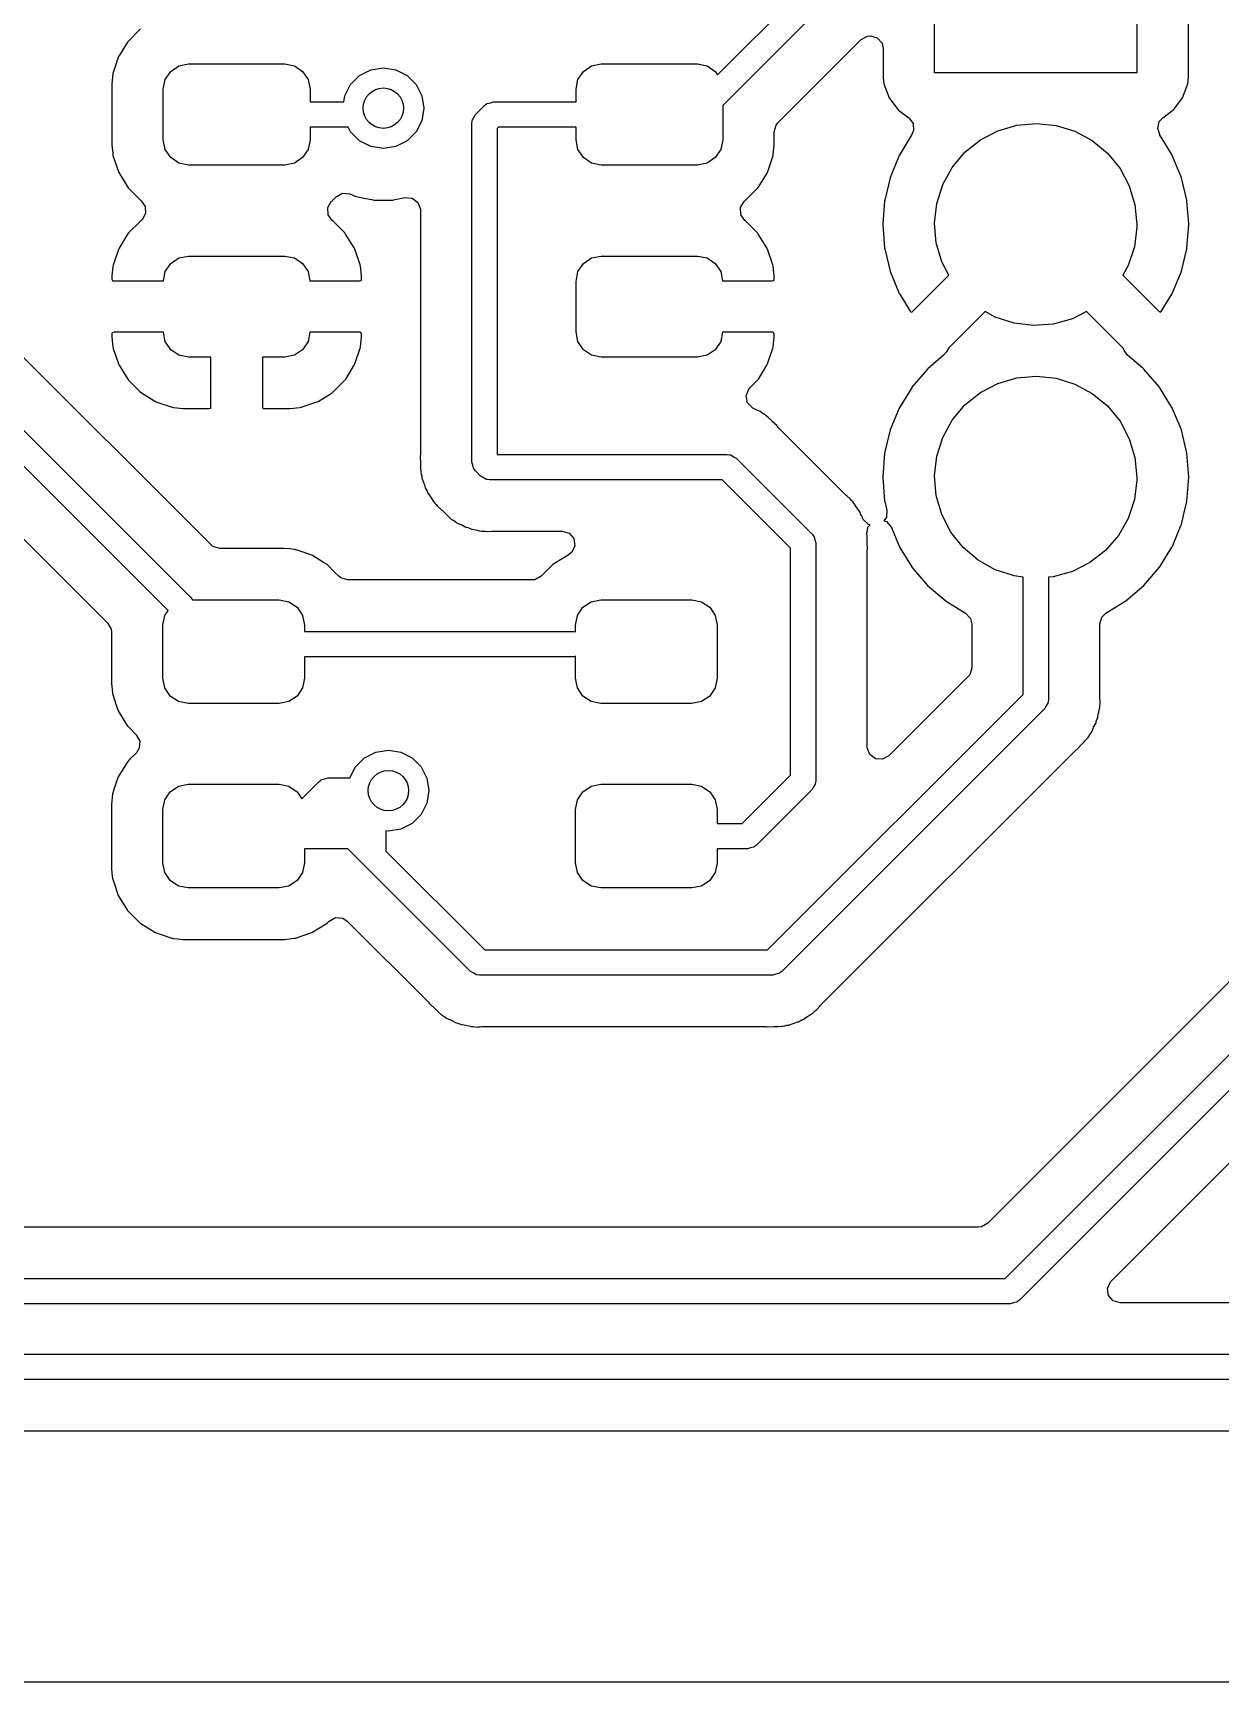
# Model space of a CAD drawing. Extents: x 4.5 to 7.15, y -3.77 to -2.75.
# Drawn here: x 5.929 to 6.391, y -3.774 to -3.132 of the extents above; entities that cross this region are included whole.
import ezdxf

# ---------------------------------------------------------------- set-up
doc = ezdxf.new("R2010")
doc.units = 0
doc.header["$MEASUREMENT"] = 0
doc.layers.add('BLACK', color=7, linetype='CONTINUOUS')

msp = doc.modelspace()

# ---------------------------------------------------------------- linework, layer by layer
at = {"layer": 'BLACK', "linetype": 'CONTINUOUS'}
for p, q in [((6.35827, -3.0689), (6.35827, -3.14764)), ((6.37829, -3.14953), (6.37829, -3.067)), ((6.19504, -3.14839), (6.23713, -3.1063)), ((6.24416, -3.11319), (6.19705, -3.16031)), ((6.27953, -3.14764), (6.27953, -3.11319)), ((5.9705, -3.13047), (5.96558, -3.1354)), ((6.251, -3.13466), (6.25346, -3.13332)), ((6.25346, -3.13332), (6.25451, -3.13321)), ((6.25451, -3.13321), (6.25455, -3.13321)), ((6.25455, -3.13321), (6.25723, -3.134)), ((5.96543, -3.13565), (5.96225, -3.14081)), ((5.96558, -3.1354), (5.96543, -3.13565)), ((5.96543, -3.13565), (5.96543, -3.13565)), ((6.21852, -3.16715), (6.251, -3.13466)), ((6.25723, -3.134), (6.25906, -3.13611)), ((6.25906, -3.13611), (6.25951, -3.13817)), ((6.25951, -3.13817), (6.25951, -3.14953)), ((5.9614, -3.1429), (5.95986, -3.14755)), ((5.96192, -3.14133), (5.9614, -3.1429)), ((5.96225, -3.14081), (5.96192, -3.14133)), ((5.98221, -3.14708), (5.98541, -3.14494)), ((5.98541, -3.14494), (5.98917, -3.14419)), ((5.98917, -3.14419), (6.02657, -3.14419)), ((6.02657, -3.14419), (6.03034, -3.14494)), ((6.03034, -3.14494), (6.03353, -3.14708)), ((6.0557, -3.14868), (6.06009, -3.14644)), ((6.06009, -3.14644), (6.06496, -3.14567)), ((6.06496, -3.14567), (6.06983, -3.14644)), ((6.06983, -3.14644), (6.07422, -3.14868)), ((6.14284, -3.14708), (6.14604, -3.14494)), ((6.14604, -3.14494), (6.1498, -3.14419)), ((6.1498, -3.14419), (6.1872, -3.14419)), ((6.1872, -3.14419), (6.19097, -3.14494)), ((6.19097, -3.14494), (6.19416, -3.14708)), ((5.95973, -3.14794), (5.95931, -3.15205)), ((5.95931, -3.15205), (5.95931, -3.1757)), ((5.95986, -3.14755), (5.95973, -3.14794)), ((5.97933, -3.15404), (5.98008, -3.15027)), ((5.98008, -3.15027), (5.98221, -3.14708)), ((6.03353, -3.14708), (6.03567, -3.15027)), ((6.03567, -3.15027), (6.03642, -3.15404)), ((6.04998, -3.15655), (6.05222, -3.15216)), ((6.05222, -3.15216), (6.0557, -3.14868)), ((6.07422, -3.14868), (6.0777, -3.15216)), ((6.0777, -3.15216), (6.07994, -3.15655)), ((6.13996, -3.15404), (6.14071, -3.15027)), ((6.14071, -3.15027), (6.14284, -3.14708)), ((6.19416, -3.14708), (6.19504, -3.14839)), ((6.25951, -3.14953), (6.25977, -3.15198)), ((6.25977, -3.15198), (6.26179, -3.15735)), ((6.35827, -3.14764), (6.27953, -3.14764)), ((6.37601, -3.15735), (6.37802, -3.15198)), ((6.37802, -3.15198), (6.37829, -3.14953)), ((5.97933, -3.17372), (5.97933, -3.15404)), ((6.03642, -3.15404), (6.03642, -3.15896)), ((6.03642, -3.15896), (6.0496, -3.15896)), ((6.0496, -3.15896), (6.04998, -3.15655)), ((6.07994, -3.15655), (6.08071, -3.16142)), ((6.10543, -3.15955), (6.10661, -3.1593)), ((6.10661, -3.1593), (6.10778, -3.15896)), ((6.10778, -3.15896), (6.13996, -3.15896)), ((6.13996, -3.15896), (6.13996, -3.15404)), ((6.26179, -3.15735), (6.26523, -3.16194)), ((6.37257, -3.16194), (6.37601, -3.15735)), ((6.08071, -3.16142), (6.07994, -3.16628)), ((6.09961, -3.16593), (6.10027, -3.16491)), ((6.10027, -3.16491), (6.10085, -3.16384)), ((6.10085, -3.16384), (6.1043, -3.1604)), ((6.1043, -3.1604), (6.105, -3.15987)), ((6.105, -3.15987), (6.10512, -3.15974)), ((6.10512, -3.15974), (6.10522, -3.15971)), ((6.10522, -3.15971), (6.10543, -3.15955)), ((6.19705, -3.16031), (6.19705, -3.17372)), ((6.26523, -3.16194), (6.26551, -3.16215)), ((6.26551, -3.16215), (6.26551, -3.16215)), ((6.26551, -3.16215), (6.26947, -3.16512)), ((6.26947, -3.16512), (6.27114, -3.16736)), ((6.36698, -3.16666), (6.36833, -3.16512)), ((6.36833, -3.16512), (6.37229, -3.16215)), ((6.37229, -3.16215), (6.37257, -3.16194)), ((6.37229, -3.16215), (6.37229, -3.16215)), ((6.05127, -3.1688), (6.03642, -3.1688)), ((6.03642, -3.1688), (6.03642, -3.17372)), ((6.05222, -3.17067), (6.05127, -3.1688)), ((6.0557, -3.17416), (6.05222, -3.17067)), ((6.0777, -3.17067), (6.07422, -3.17416)), ((6.07994, -3.16628), (6.0777, -3.17067)), ((6.09941, -3.16732), (6.09954, -3.16646)), ((6.09941, -3.29921), (6.09941, -3.16732)), ((6.09952, -3.16627), (6.09958, -3.16618)), ((6.09954, -3.16646), (6.09952, -3.16627)), ((6.09958, -3.16618), (6.09961, -3.16593)), ((6.10981, -3.1688), (6.10925, -3.16936)), ((6.10925, -3.16936), (6.10925, -3.29626)), ((6.13996, -3.1688), (6.10981, -3.1688)), ((6.13996, -3.17372), (6.13996, -3.1688)), ((6.21707, -3.17065), (6.21785, -3.16797)), ((6.21707, -3.1757), (6.21707, -3.17065)), ((6.21785, -3.16797), (6.21852, -3.16715)), ((6.27072, -3.17169), (6.26594, -3.17949)), ((6.27134, -3.17015), (6.27066, -3.17165)), ((6.27066, -3.17165), (6.27072, -3.17169)), ((6.27114, -3.16736), (6.27134, -3.17015)), ((6.29734, -3.17375), (6.30415, -3.17019)), ((6.30415, -3.17019), (6.31152, -3.16802)), ((6.31152, -3.16802), (6.31917, -3.16732)), ((6.31917, -3.16732), (6.32681, -3.16813)), ((6.32681, -3.16813), (6.33415, -3.1704)), ((6.33415, -3.1704), (6.34091, -3.17405)), ((6.36635, -3.16938), (6.36698, -3.16666)), ((6.36716, -3.17164), (6.36635, -3.16938)), ((6.36708, -3.17169), (6.36716, -3.17164)), ((6.37186, -3.17949), (6.36708, -3.17169)), ((5.95931, -3.1757), (5.95932, -3.17583)), ((5.95932, -3.17583), (5.95932, -3.17583)), ((5.95932, -3.17583), (5.95964, -3.17883)), ((5.98008, -3.17749), (5.97933, -3.17372)), ((5.98221, -3.18068), (5.98008, -3.17749)), ((6.03567, -3.17749), (6.03353, -3.18068)), ((6.03642, -3.17372), (6.03567, -3.17749)), ((6.06009, -3.17639), (6.0557, -3.17416)), ((6.06496, -3.17717), (6.06009, -3.17639)), ((6.06983, -3.17639), (6.06496, -3.17717)), ((6.07422, -3.17416), (6.06983, -3.17639)), ((6.14071, -3.17749), (6.13996, -3.17372)), ((6.14284, -3.18068), (6.14071, -3.17749)), ((6.1963, -3.17749), (6.19416, -3.18068)), ((6.19705, -3.17372), (6.1963, -3.17749)), ((6.21668, -3.17949), (6.21705, -3.17583)), ((6.21705, -3.17583), (6.21707, -3.1757)), ((6.28641, -3.18445), (6.29135, -3.17856)), ((6.29135, -3.17856), (6.29734, -3.17375)), ((6.34091, -3.17405), (6.34683, -3.17895)), ((5.95964, -3.17883), (5.95974, -3.17987)), ((5.95974, -3.17987), (5.96195, -3.18647)), ((5.98541, -3.18281), (5.98221, -3.18068)), ((5.98917, -3.18356), (5.98541, -3.18281)), ((6.02657, -3.18356), (5.98917, -3.18356)), ((6.03034, -3.18281), (6.02657, -3.18356)), ((6.03353, -3.18068), (6.03034, -3.18281)), ((6.14604, -3.18281), (6.14284, -3.18068)), ((6.1498, -3.18356), (6.14604, -3.18281)), ((6.1872, -3.18356), (6.1498, -3.18356)), ((6.19097, -3.18281), (6.1872, -3.18356)), ((6.19416, -3.18068), (6.19097, -3.18281)), ((6.21445, -3.18643), (6.21665, -3.17982)), ((6.21665, -3.17982), (6.21668, -3.17949)), ((6.26576, -3.17984), (6.26233, -3.18811)), ((6.26594, -3.17949), (6.26576, -3.17984)), ((6.28271, -3.19118), (6.28641, -3.18445)), ((6.34683, -3.17895), (6.35169, -3.18491)), ((6.35169, -3.18491), (6.3553, -3.19169)), ((6.37203, -3.17984), (6.37186, -3.17949)), ((6.37546, -3.18811), (6.37203, -3.17984)), ((5.96195, -3.18647), (5.96561, -3.1924)), ((6.2108, -3.19235), (6.21212, -3.19022)), ((6.21212, -3.19022), (6.2143, -3.18667)), ((6.2143, -3.18667), (6.21445, -3.18643)), ((6.2143, -3.18667), (6.2143, -3.18667)), ((6.26221, -3.18848), (6.26012, -3.19719)), ((6.26233, -3.18811), (6.26221, -3.18848)), ((6.28039, -3.19851), (6.28271, -3.19118)), ((6.37558, -3.18848), (6.37546, -3.18811)), ((6.37767, -3.19719), (6.37558, -3.18848)), ((5.96561, -3.1924), (5.97054, -3.19732)), ((5.97054, -3.19732), (5.97072, -3.19743)), ((5.97072, -3.19743), (5.97232, -3.19968)), ((6.04331, -3.20011), (6.04471, -3.1977)), ((6.04471, -3.1977), (6.04502, -3.19743)), ((6.04502, -3.19743), (6.04525, -3.19728)), ((6.04525, -3.19728), (6.04663, -3.1959)), ((6.04663, -3.1959), (6.04908, -3.19456)), ((6.04908, -3.19456), (6.05187, -3.19475)), ((6.05187, -3.19475), (6.05216, -3.19487)), ((6.05216, -3.19487), (6.0526, -3.19507)), ((6.0526, -3.19507), (6.0534, -3.19542)), ((6.0534, -3.19542), (6.05385, -3.19562)), ((6.05385, -3.19562), (6.05752, -3.1964)), ((6.05752, -3.1964), (6.06095, -3.19713)), ((6.06095, -3.19713), (6.06095, -3.19713)), ((6.06095, -3.19713), (6.0612, -3.19719)), ((6.0612, -3.19719), (6.06872, -3.19719)), ((6.06872, -3.19719), (6.06897, -3.19713)), ((6.06897, -3.19713), (6.0734, -3.19619)), ((6.06897, -3.19713), (6.06897, -3.19713)), ((6.0734, -3.19619), (6.07618, -3.1964)), ((6.07618, -3.1964), (6.07841, -3.19809)), ((6.20393, -3.20011), (6.20534, -3.1977)), ((6.20534, -3.1977), (6.20565, -3.19743)), ((6.20565, -3.19743), (6.20588, -3.19728)), ((6.20588, -3.19728), (6.2108, -3.19235)), ((6.26006, -3.19757), (6.25936, -3.2065)), ((6.26012, -3.19719), (6.26006, -3.19757)), ((6.3553, -3.19169), (6.35752, -3.19905)), ((6.37773, -3.19757), (6.37767, -3.19719)), ((6.37844, -3.2065), (6.37773, -3.19757)), ((5.97244, -3.20247), (5.97104, -3.20489)), ((5.97232, -3.19968), (5.97244, -3.20247)), ((6.04343, -3.20291), (6.04331, -3.20011)), ((6.04505, -3.20519), (6.04343, -3.20291)), ((6.07841, -3.19809), (6.07938, -3.20071)), ((6.07938, -3.20071), (6.07939, -3.20104)), ((6.07939, -3.20104), (6.07939, -3.29611)), ((6.20406, -3.20291), (6.20393, -3.20011)), ((6.20568, -3.20519), (6.20406, -3.20291)), ((6.27953, -3.20614), (6.28039, -3.19851)), ((6.35752, -3.19905), (6.35827, -3.20669)), ((5.84556, -3.2075), (5.9899, -3.35184)), ((5.96544, -3.21046), (5.96209, -3.2159)), ((5.9658, -3.21001), (5.96544, -3.21046)), ((5.97031, -3.2055), (5.9658, -3.21001)), ((5.97071, -3.20518), (5.97031, -3.2055)), ((5.97104, -3.20489), (5.97071, -3.20518)), ((6.0454, -3.20546), (6.04505, -3.20519)), ((6.04992, -3.20997), (6.0454, -3.20546)), ((6.05027, -3.21042), (6.04992, -3.20997)), ((6.05363, -3.21585), (6.05027, -3.21042)), ((6.20603, -3.20546), (6.20568, -3.20519)), ((6.21055, -3.20997), (6.20603, -3.20546)), ((6.2109, -3.21042), (6.21055, -3.20997)), ((6.21426, -3.21585), (6.2109, -3.21042)), ((6.25936, -3.2065), (6.25936, -3.20689)), ((6.25936, -3.20689), (6.26006, -3.21581)), ((6.28017, -3.2138), (6.27953, -3.20614)), ((6.35825, -3.20779), (6.35729, -3.21542)), ((6.35827, -3.20669), (6.35825, -3.20779)), ((6.37773, -3.21581), (6.37844, -3.20689)), ((6.37844, -3.20689), (6.37844, -3.2065)), ((5.98116, -3.35702), (5.8385, -3.21435)), ((5.96185, -3.21641), (5.95984, -3.22249)), ((5.96209, -3.2159), (5.96185, -3.21641)), ((6.05387, -3.21637), (6.05363, -3.21585)), ((6.0559, -3.22244), (6.05387, -3.21637)), ((6.2145, -3.21637), (6.21426, -3.21585)), ((6.21653, -3.22244), (6.2145, -3.21637)), ((6.26006, -3.21581), (6.26012, -3.2162)), ((6.26012, -3.2162), (6.26221, -3.22491)), ((6.28229, -3.22119), (6.28017, -3.2138)), ((6.35729, -3.21542), (6.35486, -3.22271)), ((6.37558, -3.22491), (6.37767, -3.2162)), ((6.37767, -3.2162), (6.37773, -3.21581)), ((5.95972, -3.22302), (5.95934, -3.22673)), ((5.95984, -3.22249), (5.95972, -3.22302)), ((5.98008, -3.22507), (5.98221, -3.22188)), ((5.98221, -3.22188), (5.98541, -3.21975)), ((5.98541, -3.21975), (5.98917, -3.219)), ((5.98917, -3.219), (6.02657, -3.219)), ((6.02657, -3.219), (6.03034, -3.21975)), ((6.03034, -3.21975), (6.03353, -3.22188)), ((6.03353, -3.22188), (6.03567, -3.22507)), ((6.05601, -3.22296), (6.0559, -3.22244)), ((6.0564, -3.22673), (6.05601, -3.22296)), ((6.14071, -3.22507), (6.14284, -3.22188)), ((6.14284, -3.22188), (6.14604, -3.21975)), ((6.14604, -3.21975), (6.1498, -3.219)), ((6.1498, -3.219), (6.1872, -3.219)), ((6.1872, -3.219), (6.19097, -3.21975)), ((6.19097, -3.21975), (6.19416, -3.22188)), ((6.19416, -3.22188), (6.1963, -3.22507)), ((6.21664, -3.22296), (6.21653, -3.22244)), ((6.21703, -3.22673), (6.21664, -3.22296)), ((6.285, -3.22645), (6.28229, -3.22119)), ((6.35486, -3.22271), (6.35276, -3.22641)), ((5.95934, -3.22673), (5.95933, -3.22698)), ((5.95933, -3.22698), (5.95933, -3.22797)), ((5.95933, -3.22797), (5.95951, -3.22857)), ((5.95951, -3.22857), (5.95956, -3.22862)), ((5.95956, -3.22862), (5.95986, -3.22868)), ((5.95986, -3.22868), (5.97936, -3.22868)), ((5.97936, -3.22868), (5.98008, -3.22507)), ((6.03567, -3.22507), (6.03639, -3.22868)), ((6.03639, -3.22868), (6.0557, -3.22868)), ((6.0557, -3.22868), (6.0563, -3.2285)), ((6.0563, -3.2285), (6.05635, -3.22845)), ((6.05635, -3.22845), (6.05642, -3.22815)), ((6.05642, -3.22698), (6.0564, -3.22673)), ((6.05642, -3.22815), (6.05642, -3.22698)), ((6.13996, -3.22884), (6.14071, -3.22507)), ((6.13996, -3.24852), (6.13996, -3.22884)), ((6.1963, -3.22507), (6.19702, -3.22868)), ((6.19702, -3.22868), (6.21633, -3.22868)), ((6.21633, -3.22868), (6.21693, -3.2285)), ((6.21693, -3.2285), (6.21698, -3.22845)), ((6.21698, -3.22845), (6.21705, -3.22815)), ((6.21705, -3.22698), (6.21703, -3.22673)), ((6.21705, -3.22815), (6.21705, -3.22698)), ((6.26221, -3.22491), (6.26233, -3.22528)), ((6.26233, -3.22528), (6.26576, -3.23355)), ((6.27073, -3.24071), (6.285, -3.22645)), ((6.35276, -3.22641), (6.36694, -3.24059)), ((6.37203, -3.23355), (6.37546, -3.22528)), ((6.37546, -3.22528), (6.37558, -3.22491)), ((6.26576, -3.23355), (6.26594, -3.2339)), ((6.26594, -3.2339), (6.26998, -3.24049)), ((6.36773, -3.24063), (6.37186, -3.2339)), ((6.37186, -3.2339), (6.37203, -3.23355)), ((6.26998, -3.24049), (6.27039, -3.24086)), ((6.27039, -3.24086), (6.27073, -3.24071)), ((6.29918, -3.24056), (6.285, -3.25474)), ((6.30314, -3.24277), (6.29918, -3.24056)), ((6.31044, -3.24514), (6.30314, -3.24277)), ((6.33867, -3.2406), (6.33313, -3.2434)), ((6.35292, -3.25486), (6.33867, -3.2406)), ((6.36694, -3.24059), (6.36743, -3.24086)), ((6.36743, -3.24086), (6.36773, -3.24063)), ((5.9594, -3.24891), (5.95933, -3.24921)), ((5.95933, -3.24921), (5.95933, -3.25038)), ((5.95944, -3.24886), (5.9594, -3.24891)), ((5.96004, -3.24868), (5.95944, -3.24886)), ((5.97936, -3.24868), (5.96004, -3.24868)), ((5.98008, -3.25229), (5.97936, -3.24868)), ((6.03639, -3.24868), (6.03567, -3.25229)), ((6.05588, -3.24868), (6.03639, -3.24868)), ((6.05619, -3.24875), (6.05588, -3.24868)), ((6.05624, -3.24879), (6.05619, -3.24875)), ((6.05642, -3.24939), (6.05624, -3.24879)), ((6.14071, -3.25229), (6.13996, -3.24852)), ((6.19702, -3.24868), (6.1963, -3.25229)), ((6.21651, -3.24868), (6.19702, -3.24868)), ((6.21682, -3.24875), (6.21651, -3.24868)), ((6.21687, -3.24879), (6.21682, -3.24875)), ((6.21705, -3.24939), (6.21687, -3.24879)), ((6.31807, -3.24605), (6.31044, -3.24514)), ((6.32573, -3.24546), (6.31807, -3.24605)), ((6.33313, -3.2434), (6.32573, -3.24546)), ((5.99776, -3.33138), (5.91675, -3.25038)), ((5.95933, -3.25038), (5.95934, -3.25063)), ((5.95934, -3.25063), (5.95973, -3.2544)), ((5.95973, -3.2544), (5.95985, -3.25493)), ((5.95985, -3.25493), (5.96187, -3.261)), ((5.98221, -3.25548), (5.98008, -3.25229)), ((5.98541, -3.25762), (5.98221, -3.25548)), ((6.03353, -3.25548), (6.03034, -3.25762)), ((6.03567, -3.25229), (6.03353, -3.25548)), ((6.0539, -3.26095), (6.05591, -3.25487)), ((6.05591, -3.25487), (6.05602, -3.25435)), ((6.05602, -3.25435), (6.0564, -3.25063)), ((6.0564, -3.25063), (6.05642, -3.25038)), ((6.05642, -3.25038), (6.05642, -3.24939)), ((6.14284, -3.25548), (6.14071, -3.25229)), ((6.14604, -3.25762), (6.14284, -3.25548)), ((6.19416, -3.25548), (6.19097, -3.25762)), ((6.1963, -3.25229), (6.19416, -3.25548)), ((6.21453, -3.26095), (6.21654, -3.25487)), ((6.21654, -3.25487), (6.21665, -3.25435)), ((6.21665, -3.25435), (6.21703, -3.25063)), ((6.21703, -3.25063), (6.21705, -3.25038)), ((6.21705, -3.25038), (6.21705, -3.24939)), ((6.285, -3.25474), (6.28417, -3.25625)), ((6.35329, -3.25572), (6.35292, -3.25486)), ((5.96187, -3.261), (5.96212, -3.26151)), ((5.96212, -3.26151), (5.96547, -3.26694)), ((5.98917, -3.25837), (5.98541, -3.25762)), ((5.99787, -3.25837), (5.98917, -3.25837)), ((5.99787, -3.27783), (5.99787, -3.25837)), ((6.02657, -3.25837), (6.01787, -3.25837)), ((6.01787, -3.25837), (6.01787, -3.27765)), ((6.03034, -3.25762), (6.02657, -3.25837)), ((6.05031, -3.2669), (6.05365, -3.26147)), ((6.05365, -3.26147), (6.0539, -3.26095)), ((6.1498, -3.25837), (6.14604, -3.25762)), ((6.1872, -3.25837), (6.1498, -3.25837)), ((6.19097, -3.25762), (6.1872, -3.25837)), ((6.21094, -3.2669), (6.21428, -3.26147)), ((6.21428, -3.26147), (6.21453, -3.26095)), ((6.28304, -3.25764), (6.27692, -3.26287)), ((6.28417, -3.25625), (6.28304, -3.25764)), ((6.35462, -3.25753), (6.35329, -3.25572)), ((6.36063, -3.26266), (6.35462, -3.25753)), ((5.96547, -3.26694), (5.96583, -3.26739)), ((5.96583, -3.26739), (5.97035, -3.2719)), ((6.04544, -3.27187), (6.04995, -3.26735)), ((6.04995, -3.26735), (6.05031, -3.2669)), ((6.20761, -3.27032), (6.21058, -3.26735)), ((6.21058, -3.26735), (6.21094, -3.2669)), ((6.27677, -3.26299), (6.2707, -3.2701)), ((6.27692, -3.26287), (6.27677, -3.26299)), ((6.30415, -3.26861), (6.31152, -3.26645)), ((6.31152, -3.26645), (6.31917, -3.26575)), ((6.31917, -3.26575), (6.32681, -3.26655)), ((6.32681, -3.26655), (6.33415, -3.26882)), ((6.36102, -3.26299), (6.36063, -3.26266)), ((6.36709, -3.2701), (6.36102, -3.26299)), ((5.97035, -3.2719), (5.9708, -3.27225)), ((5.9708, -3.27225), (5.97623, -3.2756)), ((6.03957, -3.27558), (6.04499, -3.27222)), ((6.04499, -3.27222), (6.04544, -3.27187)), ((6.20618, -3.27346), (6.20716, -3.27084)), ((6.20676, -3.27619), (6.20618, -3.27346)), ((6.20716, -3.27084), (6.20761, -3.27032)), ((6.2706, -3.27027), (6.26592, -3.27791)), ((6.2707, -3.2701), (6.2706, -3.27027)), ((6.2706, -3.27027), (6.2706, -3.27027)), ((6.29135, -3.27699), (6.29734, -3.27217)), ((6.29734, -3.27217), (6.30415, -3.26861)), ((6.33415, -3.26882), (6.34091, -3.27248)), ((6.34091, -3.27248), (6.34683, -3.27738)), ((6.3672, -3.27027), (6.36709, -3.2701)), ((6.37188, -3.27791), (6.3672, -3.27027)), ((6.3672, -3.27027), (6.3672, -3.27027)), ((5.97623, -3.2756), (5.97675, -3.27584)), ((5.97675, -3.27584), (5.98282, -3.27786)), ((5.98282, -3.27786), (5.98335, -3.27797)), ((5.98335, -3.27797), (5.98706, -3.27835)), ((5.98706, -3.27835), (5.98732, -3.27837)), ((5.98732, -3.27837), (5.99716, -3.27837)), ((5.99716, -3.27837), (5.99776, -3.27819)), ((5.99776, -3.27819), (5.99781, -3.27814)), ((5.99781, -3.27814), (5.99787, -3.27783)), ((6.01787, -3.27765), (6.01805, -3.27825)), ((6.01805, -3.27825), (6.0181, -3.2783)), ((6.0181, -3.2783), (6.01841, -3.27837)), ((6.01841, -3.27837), (6.02843, -3.27837)), ((6.02843, -3.27837), (6.02869, -3.27835)), ((6.02869, -3.27835), (6.03245, -3.27796)), ((6.03245, -3.27796), (6.03298, -3.27785)), ((6.03298, -3.27785), (6.03905, -3.27582)), ((6.03905, -3.27582), (6.03957, -3.27558)), ((6.20874, -3.27817), (6.20676, -3.27619)), ((6.2096, -3.27865), (6.20874, -3.27817)), ((6.21002, -3.27885), (6.2096, -3.27865)), ((6.21133, -3.27942), (6.21002, -3.27885)), ((6.21162, -3.27954), (6.21133, -3.27942)), ((6.21133, -3.27942), (6.21133, -3.27942)), ((6.21223, -3.28002), (6.21162, -3.27954)), ((6.21225, -3.28003), (6.21223, -3.28002)), ((6.2129, -3.28046), (6.21225, -3.28003)), ((6.21332, -3.28069), (6.2129, -3.28046)), ((6.2136, -3.28084), (6.21332, -3.28069)), ((6.21332, -3.28069), (6.21332, -3.28069)), ((6.21382, -3.28106), (6.2136, -3.28084)), ((6.21486, -3.28203), (6.21382, -3.28106)), ((6.26574, -3.27825), (6.26288, -3.28516)), ((6.26582, -3.27807), (6.26574, -3.27825)), ((6.26574, -3.27825), (6.26574, -3.27825)), ((6.26592, -3.27791), (6.26582, -3.27807)), ((6.28641, -3.28288), (6.29135, -3.27699)), ((6.34683, -3.27738), (6.35169, -3.28333)), ((6.37198, -3.27807), (6.37188, -3.27791)), ((6.37205, -3.27825), (6.37198, -3.27807)), ((6.37491, -3.28516), (6.37205, -3.27825)), ((6.37205, -3.27825), (6.37205, -3.27825)), ((6.21522, -3.28234), (6.21486, -3.28203)), ((6.21535, -3.28244), (6.21522, -3.28234)), ((6.21612, -3.28321), (6.21535, -3.28244)), ((6.21623, -3.28332), (6.21612, -3.28321)), ((6.21819, -3.28516), (6.21623, -3.28332)), ((6.21835, -3.28541), (6.21819, -3.28516)), ((6.21865, -3.28574), (6.21835, -3.28541)), ((6.24499, -3.31208), (6.21865, -3.28574)), ((6.26224, -3.28671), (6.26006, -3.2958)), ((6.26288, -3.28516), (6.26224, -3.28671)), ((6.28271, -3.28961), (6.28641, -3.28288)), ((6.35169, -3.28333), (6.3553, -3.29012)), ((6.37556, -3.28671), (6.37491, -3.28516)), ((6.37774, -3.2958), (6.37556, -3.28671)), ((6.28039, -3.29693), (6.28271, -3.28961)), ((6.3553, -3.29012), (6.35752, -3.29747)), ((6.07937, -3.29655), (6.0793, -3.29685)), ((6.0793, -3.29685), (6.07931, -3.29716)), ((6.07931, -3.29716), (6.07931, -3.29716)), ((6.07931, -3.29716), (6.07939, -3.29953)), ((6.07939, -3.29611), (6.07937, -3.29655)), ((6.07939, -3.29953), (6.07939, -3.29968)), ((6.07939, -3.29968), (6.07939, -3.30078)), ((6.09975, -3.30038), (6.09941, -3.29921)), ((6.10001, -3.30156), (6.09975, -3.30038)), ((6.10925, -3.29626), (6.19882, -3.29626)), ((6.19882, -3.29626), (6.19969, -3.29639)), ((6.19969, -3.29639), (6.19987, -3.29637)), ((6.19987, -3.29637), (6.19996, -3.29643)), ((6.19996, -3.29643), (6.20022, -3.29646)), ((6.20022, -3.29646), (6.20123, -3.29712)), ((6.20123, -3.29712), (6.2023, -3.2977)), ((6.2023, -3.2977), (6.23183, -3.32723)), ((6.26006, -3.2958), (6.25932, -3.30512)), ((6.27953, -3.30457), (6.28039, -3.29693)), ((6.35752, -3.29747), (6.35827, -3.30512)), ((6.37847, -3.30512), (6.37774, -3.2958)), ((6.07939, -3.30078), (6.07941, -3.30094)), ((6.07941, -3.30094), (6.07941, -3.30094)), ((6.07941, -3.30094), (6.07941, -3.30094)), ((6.07941, -3.30094), (6.07945, -3.30141)), ((6.07945, -3.30141), (6.0795, -3.30315)), ((6.0795, -3.30315), (6.07964, -3.30362)), ((6.07964, -3.30362), (6.07972, -3.30391)), ((6.07972, -3.30391), (6.07988, -3.30467)), ((6.07988, -3.30467), (6.07998, -3.30546)), ((6.07998, -3.30546), (6.0801, -3.30575)), ((6.0801, -3.30575), (6.0801, -3.30575)), ((6.0801, -3.30575), (6.08062, -3.30708)), ((6.10016, -3.30176), (6.10001, -3.30156)), ((6.10019, -3.30187), (6.10016, -3.30176)), ((6.10033, -3.30199), (6.10019, -3.30187)), ((6.10085, -3.30269), (6.10033, -3.30199)), ((6.10282, -3.30466), (6.10085, -3.30269)), ((6.10388, -3.30524), (6.10282, -3.30466)), ((6.1049, -3.3059), (6.10388, -3.30524)), ((6.10515, -3.30594), (6.1049, -3.3059)), ((6.10525, -3.30599), (6.10515, -3.30594)), ((6.10543, -3.30598), (6.10525, -3.30599)), ((6.1063, -3.3061), (6.10543, -3.30598)), ((6.19678, -3.3061), (6.1063, -3.3061)), ((6.22343, -3.33275), (6.19678, -3.3061)), ((6.25932, -3.30512), (6.26006, -3.31444)), ((6.28017, -3.31223), (6.27953, -3.30457)), ((6.35825, -3.30622), (6.35729, -3.31384)), ((6.35827, -3.30512), (6.35825, -3.30622)), ((6.37774, -3.31444), (6.37847, -3.30512)), ((6.08062, -3.30708), (6.08077, -3.30753)), ((6.08077, -3.30753), (6.08083, -3.30772)), ((6.08083, -3.30772), (6.08126, -3.3092)), ((6.08126, -3.3092), (6.08142, -3.30947)), ((6.08142, -3.30947), (6.08142, -3.30947)), ((6.08142, -3.30947), (6.08167, -3.30988)), ((6.08167, -3.30988), (6.08201, -3.31058)), ((6.08201, -3.31058), (6.0823, -3.31132)), ((6.0823, -3.31132), (6.08248, -3.31158)), ((6.08248, -3.31158), (6.08248, -3.31158)), ((6.08248, -3.31158), (6.08332, -3.31273)), ((6.08332, -3.31273), (6.08358, -3.31312)), ((6.08358, -3.31312), (6.08447, -3.31462)), ((6.24533, -3.31239), (6.24499, -3.31208)), ((6.24667, -3.3135), (6.24533, -3.31239)), ((6.28229, -3.31961), (6.28017, -3.31223)), ((6.08447, -3.31462), (6.08503, -3.31518)), ((6.08503, -3.31518), (6.08554, -3.31578)), ((6.08554, -3.31578), (6.08601, -3.31642)), ((6.08601, -3.31642), (6.08625, -3.31662)), ((6.08625, -3.31662), (6.08625, -3.31662)), ((6.08625, -3.31662), (6.08668, -3.31698)), ((6.08668, -3.31698), (6.08692, -3.31722)), ((6.08692, -3.31722), (6.08693, -3.31721)), ((6.08693, -3.31721), (6.08888, -3.31904)), ((6.08888, -3.31904), (6.089, -3.31915)), ((6.089, -3.31915), (6.08977, -3.31993)), ((6.24714, -3.31414), (6.24667, -3.3135)), ((6.24765, -3.31474), (6.24714, -3.31414)), ((6.24821, -3.3153), (6.24765, -3.31474)), ((6.24837, -3.31557), (6.24821, -3.3153)), ((6.2491, -3.3168), (6.24837, -3.31557)), ((6.24935, -3.31719), (6.2491, -3.3168)), ((6.24937, -3.31722), (6.24935, -3.31719)), ((6.25038, -3.3186), (6.24937, -3.31722)), ((6.25049, -3.31889), (6.25038, -3.3186)), ((6.25067, -3.31934), (6.25049, -3.31889)), ((6.25049, -3.31889), (6.25049, -3.31889)), ((6.25101, -3.32004), (6.25067, -3.31934)), ((6.26006, -3.31444), (6.2601, -3.31463)), ((6.2601, -3.31463), (6.2601, -3.31463)), ((6.2601, -3.31463), (6.2609, -3.31793)), ((6.2609, -3.31793), (6.26076, -3.32072)), ((6.2858, -3.32645), (6.28229, -3.31961)), ((6.35729, -3.31384), (6.35486, -3.32113)), ((6.37556, -3.32353), (6.37667, -3.31889)), ((6.37667, -3.31889), (6.37769, -3.31463)), ((6.37769, -3.31463), (6.37774, -3.31444)), ((6.37769, -3.31463), (6.37769, -3.31463)), ((5.91932, -3.32349), (5.95766, -3.36183)), ((6.08977, -3.31993), (6.0899, -3.32002)), ((6.0899, -3.32002), (6.0899, -3.32002)), ((6.0899, -3.32002), (6.0899, -3.32002)), ((6.0899, -3.32002), (6.09025, -3.32033)), ((6.09025, -3.32033), (6.09152, -3.32152)), ((6.09152, -3.32152), (6.0918, -3.32167)), ((6.0918, -3.32167), (6.0918, -3.32167)), ((6.0918, -3.32167), (6.09222, -3.3219)), ((6.09222, -3.3219), (6.09287, -3.32233)), ((6.09287, -3.32233), (6.09326, -3.32263)), ((6.09326, -3.32263), (6.09326, -3.32263)), ((6.09326, -3.32263), (6.0935, -3.32282)), ((6.0935, -3.32282), (6.0951, -3.32351)), ((6.0951, -3.32351), (6.09552, -3.32372)), ((6.09552, -3.32372), (6.09704, -3.32455)), ((6.09704, -3.32455), (6.09735, -3.32463)), ((6.09735, -3.32463), (6.09735, -3.32463)), ((6.09735, -3.32463), (6.09782, -3.32475)), ((6.09782, -3.32475), (6.09855, -3.32501)), ((6.09855, -3.32501), (6.09929, -3.32532)), ((6.09929, -3.32532), (6.09959, -3.32537)), ((6.09959, -3.32537), (6.09959, -3.32537)), ((6.09959, -3.32537), (6.101, -3.32559)), ((6.101, -3.32559), (6.10146, -3.32569)), ((6.10146, -3.32569), (6.10245, -3.32594)), ((6.10245, -3.32594), (6.10315, -3.32612)), ((6.10315, -3.32612), (6.10395, -3.32612)), ((6.10395, -3.32612), (6.10472, -3.32618)), ((6.10472, -3.32618), (6.10551, -3.32631)), ((6.10551, -3.32631), (6.10582, -3.32628)), ((6.10582, -3.32628), (6.10724, -3.32614)), ((6.10724, -3.32614), (6.10771, -3.32612)), ((6.10771, -3.32612), (6.1346, -3.32612)), ((6.1346, -3.32612), (6.13729, -3.32691)), ((6.25126, -3.32046), (6.25101, -3.32004)), ((6.25142, -3.32072), (6.25126, -3.32046)), ((6.25126, -3.32046), (6.25126, -3.32046)), ((6.25151, -3.32102), (6.25142, -3.32072)), ((6.25152, -3.32106), (6.25151, -3.32102)), ((6.25177, -3.32156), (6.25152, -3.32106)), ((6.25379, -3.32349), (6.25177, -3.32156)), ((6.2533, -3.32677), (6.25358, -3.32456)), ((6.25358, -3.32456), (6.25438, -3.32361)), ((6.25438, -3.32361), (6.25379, -3.32349)), ((6.26076, -3.32072), (6.25979, -3.32207)), ((6.25979, -3.32207), (6.26074, -3.32234)), ((6.26074, -3.32234), (6.26271, -3.32465)), ((6.26271, -3.32465), (6.26574, -3.33197)), ((6.35486, -3.32113), (6.35107, -3.32781)), ((6.37206, -3.33197), (6.37548, -3.32371)), ((6.37548, -3.32371), (6.37556, -3.32353)), ((6.37548, -3.32371), (6.37548, -3.32371)), ((5.99858, -3.33205), (5.99776, -3.33138)), ((6.00126, -3.33283), (5.99858, -3.33205)), ((6.13729, -3.32691), (6.13912, -3.32902)), ((6.13951, -3.33179), (6.13835, -3.33433)), ((6.13912, -3.32902), (6.13951, -3.33179)), ((6.23183, -3.32723), (6.23235, -3.32793)), ((6.23235, -3.32793), (6.23249, -3.32805)), ((6.23249, -3.32805), (6.23252, -3.32816)), ((6.23252, -3.32816), (6.23267, -3.32836)), ((6.23267, -3.32836), (6.23293, -3.32955)), ((6.23293, -3.32955), (6.23327, -3.33071)), ((6.23327, -3.33071), (6.23327, -3.42323)), ((6.25318, -3.32678), (6.2533, -3.32677)), ((6.25323, -3.32845), (6.25318, -3.32678)), ((6.25318, -3.32678), (6.25318, -3.32678)), ((6.25323, -3.32852), (6.25323, -3.32845)), ((6.25327, -3.32898), (6.25323, -3.32852)), ((6.25329, -3.32914), (6.25327, -3.32898)), ((6.25329, -3.33024), (6.25329, -3.32914)), ((6.25329, -3.33039), (6.25329, -3.33024)), ((6.25337, -3.33307), (6.25329, -3.33039)), ((6.26574, -3.33197), (6.26582, -3.33216)), ((6.26582, -3.33216), (6.26592, -3.33233)), ((6.26592, -3.33233), (6.2706, -3.33997)), ((6.29058, -3.33247), (6.2858, -3.32645)), ((6.29643, -3.33745), (6.29058, -3.33247)), ((6.35107, -3.32781), (6.34605, -3.33363)), ((6.3672, -3.33997), (6.37188, -3.33233)), ((6.37188, -3.33233), (6.37198, -3.33216)), ((6.37198, -3.33216), (6.37206, -3.33197)), ((6.02639, -3.33283), (6.00126, -3.33283)), ((6.02854, -3.33305), (6.02639, -3.33283)), ((6.03024, -3.33323), (6.02854, -3.33305)), ((6.03051, -3.33326), (6.03024, -3.33323)), ((6.03024, -3.33323), (6.03024, -3.33323)), ((6.03076, -3.33334), (6.03051, -3.33326)), ((6.03218, -3.33381), (6.03076, -3.33334)), ((6.03076, -3.33334), (6.03076, -3.33334)), ((6.03712, -3.33545), (6.03218, -3.33381)), ((6.03736, -3.3356), (6.03712, -3.33545)), ((6.04171, -3.33828), (6.03736, -3.3356)), ((6.03736, -3.3356), (6.03736, -3.3356)), ((6.04304, -3.3391), (6.04171, -3.33828)), ((6.04613, -3.34219), (6.04304, -3.3391)), ((6.13685, -3.33547), (6.13093, -3.33913)), ((6.13835, -3.33433), (6.13685, -3.33547)), ((6.13685, -3.33547), (6.13685, -3.33547)), ((6.22343, -3.42119), (6.22343, -3.33275)), ((6.25329, -3.33381), (6.25331, -3.33337)), ((6.25329, -3.41009), (6.25329, -3.33381)), ((6.25331, -3.33337), (6.25337, -3.33307)), ((6.30314, -3.3412), (6.29643, -3.33745)), ((6.33999, -3.33836), (6.33313, -3.34182)), ((6.34605, -3.33363), (6.33999, -3.33836)), ((6.04764, -3.34369), (6.04613, -3.34219)), ((6.04846, -3.34435), (6.04764, -3.34369)), ((6.05114, -3.34514), (6.04846, -3.34435)), ((6.12288, -3.34514), (6.05114, -3.34514)), ((6.12394, -3.34502), (6.12288, -3.34514)), ((6.12639, -3.34368), (6.12394, -3.34502)), ((6.13073, -3.33934), (6.12639, -3.34368)), ((6.13093, -3.33913), (6.13073, -3.33934)), ((6.2706, -3.33997), (6.2706, -3.33997)), ((6.2706, -3.33997), (6.2707, -3.34013)), ((6.2707, -3.34013), (6.27677, -3.34724)), ((6.31044, -3.34357), (6.30314, -3.3412)), ((6.31398, -3.34399), (6.31044, -3.34357)), ((6.31398, -3.38969), (6.31398, -3.34399)), ((6.32573, -3.34389), (6.32382, -3.34404)), ((6.32382, -3.34404), (6.32382, -3.39173)), ((6.33313, -3.34182), (6.32573, -3.34389)), ((6.36102, -3.34724), (6.36709, -3.34013)), ((6.36709, -3.34013), (6.3672, -3.33997)), ((6.3672, -3.33997), (6.3672, -3.33997)), ((5.9899, -3.35184), (5.99066, -3.35285)), ((6.27677, -3.34724), (6.28388, -3.35331)), ((6.35391, -3.35331), (6.36102, -3.34724)), ((5.97988, -3.35893), (5.98116, -3.35702)), ((5.99066, -3.35285), (6.02441, -3.35285)), ((6.02441, -3.35285), (6.02818, -3.3536)), ((6.02818, -3.3536), (6.03137, -3.35574)), ((6.03137, -3.35574), (6.0335, -3.35893)), ((6.14051, -3.35893), (6.14265, -3.35574)), ((6.14265, -3.35574), (6.14584, -3.3536)), ((6.14584, -3.3536), (6.14961, -3.35285)), ((6.14961, -3.35285), (6.18504, -3.35285)), ((6.18504, -3.35285), (6.18881, -3.3536)), ((6.18881, -3.3536), (6.192, -3.35574)), ((6.192, -3.35574), (6.19413, -3.35893)), ((6.28388, -3.35331), (6.28405, -3.35342)), ((6.28405, -3.35342), (6.28405, -3.35342)), ((6.28405, -3.35342), (6.29159, -3.35804)), ((6.29159, -3.35804), (6.29346, -3.36011)), ((6.34463, -3.35958), (6.34621, -3.35804)), ((6.34621, -3.35804), (6.35375, -3.35342)), ((6.35375, -3.35342), (6.35391, -3.35331)), ((6.35375, -3.35342), (6.35375, -3.35342)), ((5.95766, -3.36183), (5.959, -3.36428)), ((5.959, -3.36428), (5.95911, -3.36534)), ((5.97913, -3.3627), (5.97988, -3.35893)), ((5.97913, -3.38337), (5.97913, -3.3627)), ((6.0335, -3.35893), (6.03425, -3.3627)), ((6.03425, -3.3627), (6.03425, -3.36516)), ((6.13976, -3.3627), (6.14051, -3.35893)), ((6.13976, -3.36526), (6.13976, -3.3627)), ((6.19413, -3.35893), (6.19488, -3.3627)), ((6.19488, -3.3627), (6.19488, -3.38337)), ((6.29346, -3.36011), (6.29396, -3.36227)), ((6.29396, -3.36227), (6.29396, -3.37935)), ((6.34384, -3.36227), (6.34463, -3.35958)), ((6.34384, -3.39032), (6.34384, -3.36227)), ((5.95911, -3.36534), (5.95911, -3.38535)), ((6.03425, -3.36516), (6.13907, -3.36516)), ((6.13907, -3.36516), (6.13976, -3.36526)), ((6.13907, -3.375), (6.03425, -3.375)), ((6.03425, -3.375), (6.03425, -3.38337)), ((6.13976, -3.3748), (6.13907, -3.375)), ((6.13976, -3.38337), (6.13976, -3.3748)), ((5.97988, -3.38713), (5.97913, -3.38337)), ((6.03425, -3.38337), (6.0335, -3.38713)), ((6.14051, -3.38713), (6.13976, -3.38337)), ((6.19488, -3.38337), (6.19413, -3.38713)), ((6.2925, -3.38285), (6.26176, -3.4136)), ((6.29317, -3.38203), (6.2925, -3.38285)), ((6.29396, -3.37935), (6.29317, -3.38203)), ((5.95911, -3.38535), (5.95913, -3.38548)), ((5.95913, -3.38548), (5.95913, -3.38548)), ((5.95913, -3.38548), (5.9595, -3.38906)), ((5.9595, -3.38906), (5.95955, -3.38951)), ((5.95955, -3.38951), (5.95963, -3.38977)), ((5.95963, -3.38977), (5.95963, -3.38977)), ((5.95963, -3.38977), (5.96099, -3.39383)), ((5.98202, -3.39033), (5.97988, -3.38713)), ((5.98521, -3.39246), (5.98202, -3.39033)), ((6.03137, -3.39033), (6.02818, -3.39246)), ((6.0335, -3.38713), (6.03137, -3.39033)), ((6.14265, -3.39033), (6.14051, -3.38713)), ((6.14584, -3.39246), (6.14265, -3.39033)), ((6.192, -3.39033), (6.18881, -3.39246)), ((6.19413, -3.38713), (6.192, -3.39033)), ((6.2145, -3.48917), (6.31398, -3.38969)), ((6.34386, -3.39079), (6.34384, -3.39032)), ((5.96099, -3.39383), (5.96175, -3.39612)), ((5.96175, -3.39612), (5.96541, -3.40204)), ((5.98898, -3.39321), (5.98521, -3.39246)), ((6.02441, -3.39321), (5.98898, -3.39321)), ((6.02818, -3.39246), (6.02441, -3.39321)), ((6.14961, -3.39321), (6.14584, -3.39246)), ((6.18504, -3.39321), (6.14961, -3.39321)), ((6.18881, -3.39246), (6.18504, -3.39321)), ((6.32238, -3.39521), (6.22002, -3.49757)), ((6.32296, -3.39415), (6.32238, -3.39521)), ((6.32362, -3.39313), (6.32296, -3.39415)), ((6.32365, -3.39288), (6.32362, -3.39313)), ((6.32371, -3.39278), (6.32365, -3.39288)), ((6.32382, -3.39173), (6.32369, -3.3926)), ((6.32369, -3.3926), (6.32371, -3.39278)), ((6.34331, -3.39703), (6.34341, -3.39657)), ((6.34341, -3.39657), (6.34376, -3.39519)), ((6.34376, -3.39519), (6.34384, -3.39488)), ((6.34376, -3.39519), (6.34376, -3.39519)), ((6.34384, -3.39409), (6.3439, -3.39331)), ((6.34384, -3.39488), (6.34384, -3.39409)), ((6.34402, -3.39252), (6.34386, -3.39079)), ((6.3439, -3.39331), (6.34398, -3.39283)), ((6.34398, -3.39283), (6.34402, -3.39252)), ((5.96541, -3.40204), (5.96562, -3.40224)), ((5.96562, -3.40224), (5.96882, -3.40544)), ((6.34054, -3.40453), (6.34123, -3.40293)), ((6.34123, -3.40293), (6.34143, -3.40251)), ((6.34143, -3.40251), (6.34227, -3.40099)), ((6.34227, -3.40099), (6.34235, -3.40068)), ((6.34235, -3.40068), (6.34247, -3.40021)), ((6.34235, -3.40068), (6.34235, -3.40068)), ((6.34247, -3.40021), (6.34272, -3.39948)), ((6.34272, -3.39948), (6.34291, -3.39903)), ((6.34291, -3.39903), (6.34304, -3.39875)), ((6.34304, -3.39875), (6.34309, -3.39844)), ((6.34309, -3.39844), (6.34331, -3.39703)), ((6.34309, -3.39844), (6.34309, -3.39844)), ((5.96882, -3.40544), (5.97016, -3.4079)), ((5.97016, -3.4079), (5.96997, -3.41068)), ((6.33492, -3.4111), (6.33676, -3.40915)), ((6.33676, -3.40915), (6.33687, -3.40904)), ((6.33687, -3.40904), (6.33764, -3.40826)), ((6.33764, -3.40826), (6.33774, -3.40813)), ((6.33774, -3.40813), (6.33804, -3.40778)), ((6.33804, -3.40778), (6.33844, -3.40735)), ((6.33844, -3.40735), (6.33924, -3.40651)), ((6.33924, -3.40651), (6.33962, -3.40581)), ((6.33962, -3.40581), (6.34005, -3.40516)), ((6.34005, -3.40516), (6.34034, -3.40478)), ((6.34034, -3.40478), (6.34054, -3.40453)), ((5.96523, -3.41616), (5.96305, -3.41969)), ((5.96538, -3.41591), (5.96523, -3.41616)), ((5.96523, -3.41616), (5.96523, -3.41616)), ((5.96635, -3.41494), (5.96538, -3.41591)), ((5.96883, -3.41246), (5.96635, -3.41494)), ((5.96997, -3.41068), (5.96883, -3.41246)), ((6.05419, -3.41791), (6.05767, -3.41442)), ((6.05767, -3.41442), (6.06206, -3.41219)), ((6.06206, -3.41219), (6.06693, -3.41142)), ((6.06693, -3.41142), (6.0718, -3.41219)), ((6.0718, -3.41219), (6.07619, -3.41442)), ((6.07619, -3.41442), (6.07967, -3.41791)), ((6.23517, -3.51073), (6.33434, -3.41156)), ((6.2533, -3.41045), (6.25329, -3.41009)), ((6.25428, -3.41307), (6.2533, -3.41045)), ((6.25651, -3.41474), (6.25428, -3.41307)), ((6.2593, -3.41494), (6.25651, -3.41474)), ((6.26176, -3.4136), (6.2593, -3.41494)), ((6.33434, -3.41156), (6.33467, -3.41126)), ((6.33467, -3.41126), (6.33492, -3.4111)), ((5.96164, -3.42211), (5.96037, -3.42594)), ((5.96173, -3.42184), (5.96164, -3.42211)), ((5.96305, -3.41969), (5.96173, -3.42184)), ((6.04096, -3.42284), (6.04214, -3.42259)), ((6.04214, -3.42259), (6.04331, -3.42224)), ((6.04331, -3.42224), (6.05198, -3.42224)), ((6.05198, -3.42224), (6.05419, -3.41791)), ((6.07967, -3.41791), (6.08191, -3.4223)), ((6.08191, -3.4223), (6.08268, -3.42717)), ((6.20465, -3.43996), (6.22343, -3.42119)), ((5.95954, -3.42845), (5.95911, -3.43256)), ((5.96037, -3.42594), (5.95954, -3.42845)), ((5.97988, -3.43078), (5.98202, -3.42759)), ((5.98202, -3.42759), (5.98521, -3.42545)), ((5.98521, -3.42545), (5.98898, -3.4247)), ((5.98898, -3.4247), (6.02441, -3.4247)), ((6.02441, -3.4247), (6.02818, -3.42545)), ((6.02818, -3.42545), (6.03137, -3.42759)), ((6.03137, -3.42759), (6.03319, -3.43032)), ((6.03319, -3.43032), (6.03983, -3.42369)), ((6.03983, -3.42369), (6.04053, -3.42316)), ((6.04053, -3.42316), (6.04065, -3.42302)), ((6.04065, -3.42302), (6.04075, -3.42299)), ((6.04075, -3.42299), (6.04096, -3.42284)), ((6.08268, -3.42717), (6.08191, -3.43203)), ((6.14051, -3.43078), (6.14265, -3.42759)), ((6.14265, -3.42759), (6.14584, -3.42545)), ((6.14584, -3.42545), (6.14961, -3.4247)), ((6.14961, -3.4247), (6.18504, -3.4247)), ((6.18504, -3.4247), (6.18881, -3.42545)), ((6.18881, -3.42545), (6.192, -3.42759)), ((6.192, -3.42759), (6.19413, -3.43078)), ((6.23183, -3.42671), (6.21017, -3.44836)), ((6.23241, -3.42564), (6.23183, -3.42671)), ((6.23307, -3.42463), (6.23241, -3.42564)), ((6.2331, -3.42437), (6.23307, -3.42463)), ((6.23315, -3.42428), (6.2331, -3.42437)), ((6.23327, -3.42323), (6.23314, -3.4241)), ((6.23314, -3.4241), (6.23315, -3.42428)), ((5.95911, -3.43256), (5.95911, -3.4572)), ((5.97913, -3.43455), (5.97988, -3.43078)), ((5.97913, -3.45522), (5.97913, -3.43455)), ((6.08191, -3.43203), (6.07967, -3.43642)), ((6.13976, -3.43455), (6.14051, -3.43078)), ((6.13976, -3.45522), (6.13976, -3.43455)), ((6.19413, -3.43078), (6.19488, -3.43455)), ((6.19488, -3.43455), (6.19488, -3.43996)), ((6.07619, -3.43991), (6.0718, -3.44214)), ((6.07967, -3.43642), (6.07619, -3.43991)), ((6.19488, -3.43996), (6.20465, -3.43996)), ((6.06693, -3.44291), (6.06594, -3.44276)), ((6.06594, -3.44276), (6.06594, -3.45072)), ((6.0718, -3.44214), (6.06693, -3.44291)), ((6.05111, -3.4498), (6.03425, -3.4498)), ((6.03425, -3.4498), (6.03425, -3.45522)), ((6.05754, -3.45624), (6.05111, -3.4498)), ((6.06594, -3.45072), (6.1044, -3.48917)), ((6.20669, -3.4498), (6.19488, -3.4498)), ((6.19488, -3.4498), (6.19488, -3.45522)), ((6.20786, -3.44946), (6.20669, -3.4498)), ((6.20904, -3.44921), (6.20786, -3.44946)), ((6.20925, -3.44905), (6.20904, -3.44921)), ((6.20935, -3.44902), (6.20925, -3.44905)), ((6.20947, -3.44889), (6.20935, -3.44902)), ((6.21017, -3.44836), (6.20947, -3.44889)), ((5.95911, -3.4572), (5.95913, -3.45733)), ((5.95913, -3.45733), (5.95913, -3.45733)), ((5.95913, -3.45733), (5.95933, -3.45925)), ((5.95933, -3.45925), (5.95955, -3.46136)), ((5.97988, -3.45898), (5.97913, -3.45522)), ((5.98202, -3.46218), (5.97988, -3.45898)), ((6.0335, -3.45898), (6.03137, -3.46218)), ((6.03425, -3.45522), (6.0335, -3.45898)), ((6.09888, -3.49757), (6.05754, -3.45624)), ((6.05754, -3.45624), (6.05754, -3.45624)), ((6.14051, -3.45898), (6.13976, -3.45522)), ((6.14265, -3.46218), (6.14051, -3.45898)), ((6.19413, -3.45898), (6.192, -3.46218)), ((6.19488, -3.45522), (6.19413, -3.45898)), ((5.95955, -3.46136), (5.95963, -3.46162)), ((5.95963, -3.46162), (5.95963, -3.46162)), ((5.95963, -3.46162), (5.9603, -3.46362)), ((5.9603, -3.46362), (5.96175, -3.46797)), ((5.98521, -3.46431), (5.98202, -3.46218)), ((5.98898, -3.46506), (5.98521, -3.46431)), ((6.02441, -3.46506), (5.98898, -3.46506)), ((6.02818, -3.46431), (6.02441, -3.46506)), ((6.03137, -3.46218), (6.02818, -3.46431)), ((6.14584, -3.46431), (6.14265, -3.46218)), ((6.14961, -3.46506), (6.14584, -3.46431)), ((6.18504, -3.46506), (6.14961, -3.46506)), ((6.18881, -3.46431), (6.18504, -3.46506)), ((6.192, -3.46218), (6.18881, -3.46431)), ((5.96175, -3.46797), (5.96541, -3.47389)), ((5.96541, -3.47389), (5.97034, -3.47881)), ((5.97034, -3.47881), (5.97059, -3.47896)), ((5.97059, -3.47896), (5.97059, -3.47896)), ((5.97059, -3.47896), (5.97599, -3.48229)), ((6.03716, -3.48244), (6.04308, -3.47878)), ((6.04308, -3.47878), (6.04392, -3.47794)), ((6.04392, -3.47794), (6.04637, -3.4766)), ((6.04637, -3.4766), (6.04916, -3.4768)), ((6.04916, -3.4768), (6.05094, -3.47794)), ((6.05094, -3.47794), (6.08253, -3.50954)), ((5.97599, -3.48229), (5.97627, -3.48247)), ((5.97627, -3.48247), (5.97852, -3.48321)), ((5.97852, -3.48321), (5.98262, -3.48457)), ((5.98262, -3.48457), (5.98262, -3.48457)), ((5.98262, -3.48457), (5.98288, -3.48466)), ((5.98288, -3.48466), (5.98315, -3.48468)), ((5.98315, -3.48468), (5.98315, -3.48468)), ((5.98315, -3.48468), (5.98484, -3.48486)), ((5.98484, -3.48486), (5.98699, -3.48508)), ((5.98699, -3.48508), (6.02639, -3.48508)), ((6.02639, -3.48508), (6.02652, -3.48507)), ((6.02652, -3.48507), (6.03029, -3.48467)), ((6.02652, -3.48507), (6.02652, -3.48507)), ((6.03029, -3.48467), (6.03056, -3.48465)), ((6.03029, -3.48467), (6.03029, -3.48467)), ((6.03056, -3.48465), (6.03082, -3.48456)), ((6.03082, -3.48456), (6.03602, -3.48283)), ((6.03082, -3.48456), (6.03082, -3.48456)), ((6.03602, -3.48283), (6.03716, -3.48244)), ((6.1044, -3.48917), (6.2145, -3.48917)), ((6.40274, -3.49309), (6.30018, -3.59565)), ((6.09995, -3.49816), (6.09888, -3.49757)), ((6.10096, -3.49881), (6.09995, -3.49816)), ((6.10122, -3.49885), (6.10096, -3.49881)), ((6.10131, -3.4989), (6.10122, -3.49885)), ((6.10149, -3.49889), (6.10131, -3.4989)), ((6.10236, -3.49902), (6.10149, -3.49889)), ((6.21654, -3.49902), (6.10236, -3.49902)), ((6.2177, -3.49867), (6.21654, -3.49902)), ((6.21888, -3.49842), (6.2177, -3.49867)), ((6.21909, -3.49827), (6.21888, -3.49842)), ((6.21919, -3.49824), (6.21909, -3.49827)), ((6.21931, -3.4981), (6.21919, -3.49824)), ((6.22002, -3.49757), (6.21931, -3.4981)), ((6.30702, -3.61713), (6.42421, -3.49993)), ((6.43261, -3.50545), (6.31253, -3.62553)), ((6.08253, -3.50954), (6.08283, -3.50986)), ((6.08283, -3.50986), (6.08299, -3.51012)), ((6.08299, -3.51012), (6.08322, -3.51033)), ((6.08322, -3.51033), (6.08495, -3.51196)), ((6.08495, -3.51196), (6.08506, -3.51206)), ((6.08506, -3.51206), (6.08584, -3.51284)), ((6.23317, -3.51284), (6.23374, -3.51242)), ((6.23374, -3.51242), (6.23485, -3.51108)), ((6.23485, -3.51108), (6.23517, -3.51073)), ((6.08584, -3.51284), (6.08596, -3.51294)), ((6.08596, -3.51294), (6.08632, -3.51324)), ((6.08632, -3.51324), (6.08759, -3.51443)), ((6.08759, -3.51443), (6.08786, -3.51458)), ((6.08786, -3.51458), (6.08828, -3.51482)), ((6.08828, -3.51482), (6.08894, -3.51524)), ((6.08894, -3.51524), (6.08957, -3.51573)), ((6.08957, -3.51573), (6.09116, -3.51642)), ((6.09116, -3.51642), (6.09158, -3.51663)), ((6.09158, -3.51663), (6.09311, -3.51747)), ((6.09311, -3.51747), (6.09341, -3.51755)), ((6.09341, -3.51755), (6.09341, -3.51755)), ((6.09341, -3.51755), (6.09388, -3.51767)), ((6.09388, -3.51767), (6.09462, -3.51792)), ((6.09462, -3.51792), (6.09535, -3.51824)), ((6.09535, -3.51824), (6.09566, -3.51828)), ((6.09566, -3.51828), (6.09566, -3.51828)), ((6.09566, -3.51828), (6.09707, -3.51851)), ((6.09707, -3.51851), (6.09753, -3.5186)), ((6.09753, -3.5186), (6.09878, -3.51892)), ((6.09878, -3.51892), (6.09921, -3.51904)), ((6.22016, -3.51893), (6.22047, -3.51892)), ((6.22047, -3.51892), (6.22123, -3.5187)), ((6.22123, -3.5187), (6.222, -3.51854)), ((6.222, -3.51854), (6.22248, -3.51848)), ((6.22248, -3.51848), (6.22279, -3.51844)), ((6.22248, -3.51848), (6.22248, -3.51848)), ((6.22279, -3.51844), (6.22308, -3.51833)), ((6.22308, -3.51833), (6.22441, -3.5178)), ((6.22308, -3.51833), (6.22308, -3.51833)), ((6.22441, -3.5178), (6.22485, -3.51765)), ((6.22485, -3.51765), (6.22622, -3.51725)), ((6.22622, -3.51725), (6.22652, -3.51717)), ((6.22622, -3.51725), (6.22622, -3.51725)), ((6.22652, -3.51717), (6.22679, -3.51701)), ((6.22679, -3.51701), (6.22721, -3.51676)), ((6.22679, -3.51701), (6.22679, -3.51701)), ((6.22721, -3.51676), (6.2279, -3.51642)), ((6.2279, -3.51642), (6.22865, -3.51612)), ((6.22865, -3.51612), (6.22945, -3.51554)), ((6.22945, -3.51554), (6.23005, -3.5151)), ((6.23005, -3.5151), (6.23045, -3.51484)), ((6.23045, -3.51484), (6.23167, -3.51412)), ((6.23167, -3.51412), (6.23194, -3.51396)), ((6.23167, -3.51412), (6.23167, -3.51412)), ((6.23194, -3.51396), (6.23251, -3.51339)), ((6.23251, -3.51339), (6.2331, -3.51289)), ((6.2331, -3.51289), (6.23317, -3.51284)), ((6.09921, -3.51904), (6.10001, -3.51904)), ((6.10001, -3.51904), (6.10078, -3.5191)), ((6.10078, -3.5191), (6.10157, -3.51922)), ((6.10157, -3.51922), (6.10188, -3.51919)), ((6.10188, -3.51919), (6.10271, -3.51911)), ((6.10271, -3.51911), (6.10331, -3.51906)), ((6.10331, -3.51906), (6.10377, -3.51904)), ((6.10377, -3.51904), (6.21343, -3.51904)), ((6.21343, -3.51904), (6.21387, -3.51906)), ((6.21387, -3.51906), (6.21417, -3.51912)), ((6.21417, -3.51912), (6.21448, -3.51911)), ((6.21448, -3.51911), (6.21685, -3.51904)), ((6.21448, -3.51911), (6.21448, -3.51911)), ((6.21685, -3.51904), (6.21701, -3.51904)), ((6.21701, -3.51904), (6.2181, -3.51904)), ((6.2181, -3.51904), (6.21826, -3.51902)), ((6.21826, -3.51902), (6.21873, -3.51898)), ((6.21826, -3.51902), (6.21826, -3.51902)), ((6.21873, -3.51898), (6.22, -3.51894)), ((6.22, -3.51894), (6.22016, -3.51893)), ((6.34821, -3.61817), (6.44458, -3.5218)), ((6.30018, -3.59565), (6.29772, -3.59699)), ((6.29667, -3.59711), (5.79802, -3.59711)), ((6.29772, -3.59699), (6.29667, -3.59711)), ((5.78767, -3.61713), (6.30702, -3.61713)), ((6.34681, -3.62097), (6.34797, -3.61842)), ((6.3472, -3.62373), (6.34681, -3.62097)), ((6.34797, -3.61842), (6.34821, -3.61817)), ((6.30906, -3.62697), (5.78563, -3.62697)), ((6.31022, -3.62663), (6.30906, -3.62697)), ((6.3114, -3.62637), (6.31022, -3.62663)), ((6.31161, -3.62622), (6.3114, -3.62637)), ((6.31171, -3.62619), (6.31161, -3.62622)), ((6.31183, -3.62605), (6.31171, -3.62619)), ((6.31253, -3.62553), (6.31183, -3.62605)), ((6.34903, -3.62585), (6.3472, -3.62373)), ((6.35172, -3.62663), (6.34903, -3.62585)), ((6.53133, -3.62663), (6.35172, -3.62663)), ((5.6172, -3.64665), (6.55413, -3.64665)), ((6.55413, -3.6565), (5.61516, -3.6565)), ((5.61657, -3.67652), (6.53133, -3.67652)), ((7.04603, -3.77427), (4.50431, -3.77427))]:
    msp.add_line(p, q, dxfattribs=at)
at = {"layer": 'BLACK'}
for centre in [(6.06496, -3.16142), (6.06693, -3.42717)]:
    msp.add_circle(centre, 0.00787, dxfattribs=at)

doc.saveas('drawing.dxf')
